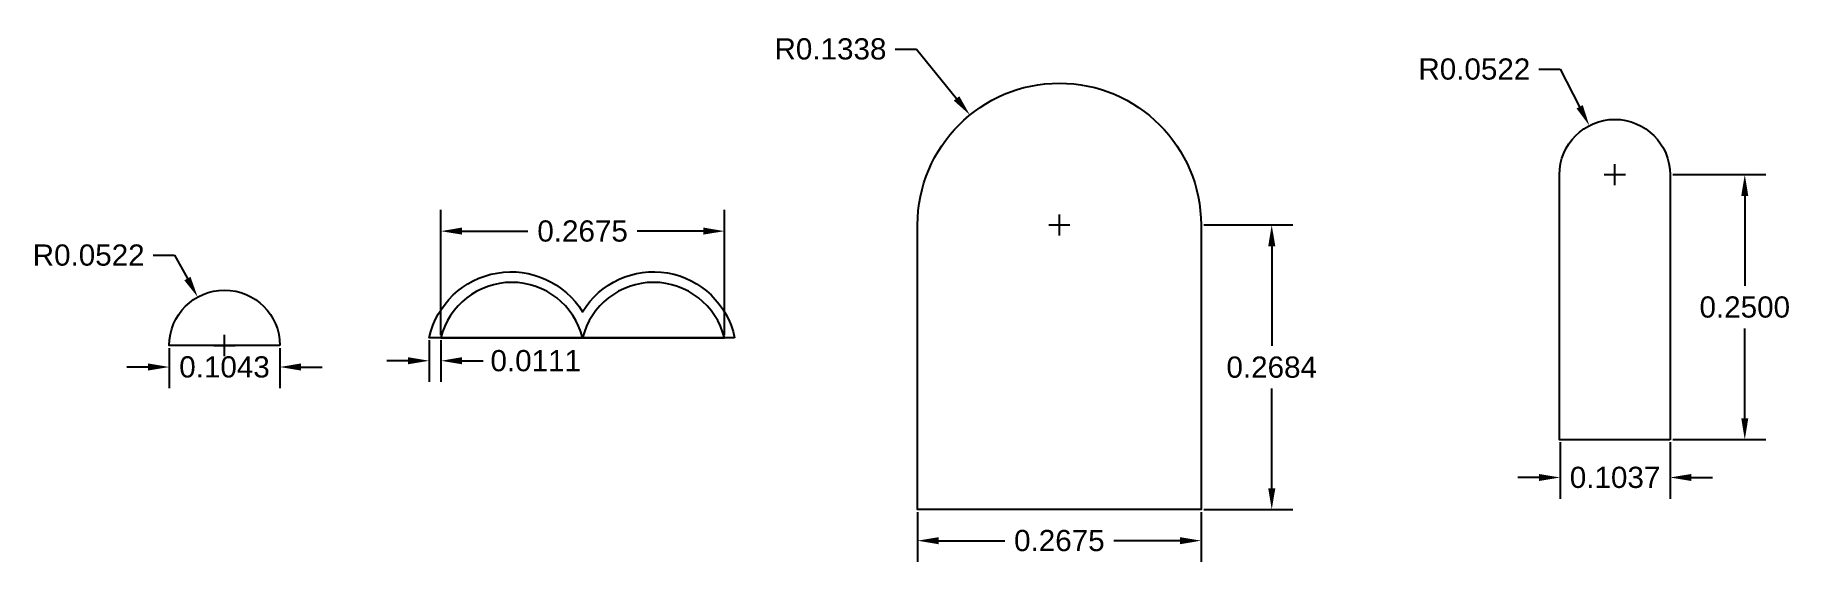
# Model space of a CAD drawing. Header units: metres. Extents: x 15.88 to 17.54, y 8.71 to 9.21.
import ezdxf

# ---------------------------------------------------------------- set-up
doc = ezdxf.new("R2010")
doc.units = ezdxf.units.M
doc.header["$MEASUREMENT"] = 0
doc.layers.add('Clopote', color=40, linetype='Continuous')
doc.layers.add('dim', color=30, linetype='Continuous')
doc.styles.get("Standard").update_dxf_attribs({"font": 'arial.ttf'})
doc.dimstyles.get("Standard").update_dxf_attribs({"dimtxt": 0.02, "dimasz": 0.02, "dimexe": 0.02, "dimexo": 0.0025, "dimgap": 0.01, "dimtad": 0, "dimtih": 1, "dimtoh": 1, "dimdec": 4, "dimzin": 0, "dimdsep": 46, "dimtxsty": 'Standard', "dimcen": 0.01, "dimadec": 0, "dimazin": 0, "dimtfac": 1, "dimtdec": 4, "dimtofl": 0, "dimtmove": 0, "dimatfit": 3, "dimfxl": 1, "dimtolj": 1, "dimtzin": 0, "dimarcsym": 0})

# ---------------------------------------------------------------- blocks, each defined once
blk = doc.blocks.new('*D1')
at = {"layer": 'Defpoints', "color": 0, "transparency": 16777216}
for p in [(16.0081, 8.9171, -0.3579), (16.1124, 8.9171, -0.3579), (16.1124, 8.8967)]:
    blk.add_point(p, dxfattribs=at)
at = {"layer": 'dim', "color": 0, "lineweight": -2, "transparency": 16777216}
for p, q in [((16.0081, 8.9146), (16.0081, 8.8767)), ((16.1124, 8.9146), (16.1124, 8.8767)), ((15.9881, 8.8967), (15.9681, 8.8967)), ((16.1324, 8.8967), (16.1524, 8.8967))]:
    blk.add_line(p, q, dxfattribs=at)
at = {"layer": 'dim', "color": 0, "transparency": 16777216}
for points in [[(15.9881, 8.9001), (15.9881, 8.8934), (16.0081, 8.8967)], [(16.1324, 8.9001), (16.1324, 8.8934), (16.1124, 8.8967)]]:
    blk.add_solid(points, dxfattribs=at)
at = {"layer": 'dim', "color": 0, "transparency": 16777216, "insert": (16.0602, 8.8967), "char_height": 0.02, "attachment_point": 5}
blk.add_mtext('\\A1;0.1043', dxfattribs=at)
blk = doc.blocks.new('*D2')
at = {"layer": 'Defpoints', "color": 0, "transparency": 16777216}
for p in [(16.0349, 8.9627, -0.3579), (16.0602, 8.9171, -0.3579)]:
    blk.add_point(p, dxfattribs=at)
at = {"layer": 'dim', "color": 0, "lineweight": -2, "transparency": 16777216}
for p, q in [((15.9929, 9.0022), (16.0129, 9.0022)), ((16.0129, 9.0022), (16.0252, 8.9802)), ((16.0602, 8.9071), (16.0602, 8.9271)), ((16.0502, 8.9171), (16.0702, 8.9171))]:
    blk.add_line(p, q, dxfattribs=at)
at = {"layer": 'dim', "color": 0, "transparency": 16777216}
blk.add_solid([(16.0281, 8.9818), (16.0223, 8.9785), (16.0349, 8.9627)], dxfattribs=at)
at = {"layer": 'dim', "color": 0, "transparency": 16777216, "insert": (15.932, 9.0022), "char_height": 0.02, "attachment_point": 5}
blk.add_mtext('\\A1;R0.0522', dxfattribs=at)
blk = doc.blocks.new('*D3')
at = {"layer": 'Defpoints', "color": 0, "transparency": 16777216}
for p in [(16.2533, 8.9244, 0.4495), (16.2644, 8.9244, 0.4495), (16.2644, 8.9026)]:
    blk.add_point(p, dxfattribs=at)
at = {"layer": 'dim', "color": 0, "lineweight": -2, "transparency": 16777216}
for p, q in [((16.2533, 8.9219), (16.2533, 8.8826)), ((16.2644, 8.9219), (16.2644, 8.8826)), ((16.2333, 8.9026), (16.2133, 8.9026)), ((16.2844, 8.9026), (16.3044, 8.9026))]:
    blk.add_line(p, q, dxfattribs=at)
at = {"layer": 'dim', "color": 0, "transparency": 16777216}
for points in [[(16.2333, 8.906), (16.2333, 8.8993), (16.2533, 8.9026)], [(16.2844, 8.906), (16.2844, 8.8993), (16.2644, 8.9026)]]:
    blk.add_solid(points, dxfattribs=at)
at = {"layer": 'dim', "color": 0, "transparency": 16777216, "insert": (16.3539, 8.9026), "char_height": 0.02, "attachment_point": 5}
blk.add_mtext('\\A1;0.0111', dxfattribs=at)
blk = doc.blocks.new('*D4')
at = {"layer": 'Defpoints', "color": 0, "transparency": 16777216}
for p in [(16.2644, 9.0249), (16.2644, 8.9244), (16.5319, 8.9244, 0.4495)]:
    blk.add_point(p, dxfattribs=at)
at = {"layer": 'dim', "color": 0, "lineweight": -2, "transparency": 16777216}
for p, q in [((16.2644, 8.9269), (16.2644, 9.0449)), ((16.5319, 8.9269), (16.5319, 9.0449)), ((16.2844, 9.0249), (16.3465, 9.0249)), ((16.5119, 9.0249), (16.4497, 9.0249))]:
    blk.add_line(p, q, dxfattribs=at)
at = {"layer": 'dim', "color": 0, "transparency": 16777216}
for points in [[(16.2844, 9.0283), (16.2844, 9.0216), (16.2644, 9.0249)], [(16.5119, 9.0283), (16.5119, 9.0216), (16.5319, 9.0249)]]:
    blk.add_solid(points, dxfattribs=at)
at = {"layer": 'dim', "color": 0, "transparency": 16777216, "insert": (16.3981, 9.0249), "char_height": 0.02, "attachment_point": 5}
blk.add_mtext('\\A1;0.2675', dxfattribs=at)
blk = doc.blocks.new('*D5')
at = {"layer": 'Defpoints', "color": 0, "transparency": 16777216}
for p in [(16.7142, 8.7623, 0.3617), (16.9817, 8.7623, 0.3617), (16.7142, 8.7329)]:
    blk.add_point(p, dxfattribs=at)
at = {"layer": 'dim', "color": 0, "lineweight": -2, "transparency": 16777216}
for p, q in [((16.7142, 8.7598), (16.7142, 8.7129)), ((16.9817, 8.7598), (16.9817, 8.7129)), ((16.7342, 8.7329), (16.7964, 8.7329)), ((16.9617, 8.7329), (16.8995, 8.7329))]:
    blk.add_line(p, q, dxfattribs=at)
at = {"layer": 'dim', "color": 0, "transparency": 16777216}
for points in [[(16.7342, 8.7362), (16.7342, 8.7295), (16.7142, 8.7329)], [(16.9617, 8.7362), (16.9617, 8.7295), (16.9817, 8.7329)]]:
    blk.add_solid(points, dxfattribs=at)
at = {"layer": 'dim', "color": 0, "transparency": 16777216, "insert": (16.848, 8.7329), "char_height": 0.02, "attachment_point": 5}
blk.add_mtext('\\A1;0.2675', dxfattribs=at)
blk = doc.blocks.new('*D6')
at = {"layer": 'Defpoints', "color": 0, "transparency": 16777216}
for p in [(16.9817, 9.0307, 0.3617), (16.9817, 8.7623, 0.3617), (17.0484, 8.7623)]:
    blk.add_point(p, dxfattribs=at)
at = {"layer": 'dim', "color": 0, "lineweight": -2, "transparency": 16777216}
for p, q in [((16.9842, 9.0307), (17.0684, 9.0307)), ((17.0484, 9.0107), (17.0484, 8.9168)), ((17.0484, 8.7823), (17.0484, 8.8763)), ((16.9842, 8.7623), (17.0684, 8.7623))]:
    blk.add_line(p, q, dxfattribs=at)
at = {"layer": 'dim', "color": 0, "transparency": 16777216}
for points in [[(17.0451, 9.0107), (17.0518, 9.0107), (17.0484, 9.0307)], [(17.0451, 8.7823), (17.0518, 8.7823), (17.0484, 8.7623)]]:
    blk.add_solid(points, dxfattribs=at)
at = {"layer": 'dim', "color": 0, "transparency": 16777216, "insert": (17.0484, 8.8965), "char_height": 0.02, "attachment_point": 5}
blk.add_mtext('\\A1;0.2684', dxfattribs=at)
blk = doc.blocks.new('*D7')
at = {"layer": 'Defpoints', "color": 0, "transparency": 16777216}
for p in [(16.7636, 9.1345, 0.3617), (16.848, 9.0307, 0.3617)]:
    blk.add_point(p, dxfattribs=at)
at = {"layer": 'dim', "color": 0, "lineweight": -2, "transparency": 16777216}
for p, q in [((16.6931, 9.1967), (16.7131, 9.1967)), ((16.7131, 9.1967), (16.751, 9.1501)), ((16.848, 9.0207), (16.848, 9.0407)), ((16.838, 9.0307), (16.858, 9.0307))]:
    blk.add_line(p, q, dxfattribs=at)
at = {"layer": 'dim', "color": 0, "transparency": 16777216}
blk.add_solid([(16.7536, 9.1522), (16.7484, 9.148), (16.7636, 9.1345)], dxfattribs=at)
at = {"layer": 'dim', "color": 0, "transparency": 16777216, "insert": (16.632, 9.1967), "char_height": 0.02, "attachment_point": 5}
blk.add_mtext('\\A1;R0.1338', dxfattribs=at)
blk = doc.blocks.new('*D8')
at = {"layer": 'Defpoints', "color": 0, "transparency": 16777216}
for p in [(17.3481, 9.1245, -0.3579), (17.3721, 9.0782, -0.3579)]:
    blk.add_point(p, dxfattribs=at)
at = {"layer": 'dim', "color": 0, "lineweight": -2, "transparency": 16777216}
for p, q in [((17.3006, 9.1777), (17.3206, 9.1777)), ((17.3206, 9.1777), (17.3389, 9.1422)), ((17.3721, 9.0682), (17.3721, 9.0882)), ((17.3621, 9.0782), (17.3821, 9.0782))]:
    blk.add_line(p, q, dxfattribs=at)
at = {"layer": 'dim', "color": 0, "transparency": 16777216}
blk.add_solid([(17.3419, 9.1438), (17.336, 9.1407), (17.3481, 9.1245)], dxfattribs=at)
at = {"layer": 'dim', "color": 0, "transparency": 16777216, "insert": (17.2396, 9.1777), "char_height": 0.02, "attachment_point": 5}
blk.add_mtext('\\A1;R0.0522', dxfattribs=at)
blk = doc.blocks.new('*D9')
at = {"layer": 'Defpoints', "color": 0, "transparency": 16777216}
for p in [(17.3206, 8.8282, -0.3579), (17.4243, 8.8282, -0.3579), (17.4243, 8.7925)]:
    blk.add_point(p, dxfattribs=at)
at = {"layer": 'dim', "color": 0, "lineweight": -2, "transparency": 16777216}
for p, q in [((17.3206, 8.8257), (17.3206, 8.7725)), ((17.4243, 8.8257), (17.4243, 8.7725)), ((17.3006, 8.7925), (17.2806, 8.7925)), ((17.4443, 8.7925), (17.4643, 8.7925))]:
    blk.add_line(p, q, dxfattribs=at)
at = {"layer": 'dim', "color": 0, "transparency": 16777216}
for points in [[(17.3006, 8.7958), (17.3006, 8.7892), (17.3206, 8.7925)], [(17.4443, 8.7958), (17.4443, 8.7892), (17.4243, 8.7925)]]:
    blk.add_solid(points, dxfattribs=at)
at = {"layer": 'dim', "color": 0, "transparency": 16777216, "insert": (17.3724, 8.7925), "char_height": 0.02, "attachment_point": 5}
blk.add_mtext('\\A1;0.1037', dxfattribs=at)
blk = doc.blocks.new('*D10')
at = {"layer": 'Defpoints', "color": 0, "transparency": 16777216}
for p in [(17.4243, 9.0782, -0.3579), (17.4243, 8.8282, -0.3579), (17.4948, 8.8282)]:
    blk.add_point(p, dxfattribs=at)
at = {"layer": 'dim', "color": 0, "lineweight": -2, "transparency": 16777216}
for p, q in [((17.4268, 9.0782), (17.5148, 9.0782)), ((17.4948, 9.0582), (17.4948, 8.9734)), ((17.4948, 8.8482), (17.4948, 8.933)), ((17.4268, 8.8282), (17.5148, 8.8282))]:
    blk.add_line(p, q, dxfattribs=at)
at = {"layer": 'dim', "color": 0, "transparency": 16777216}
for points in [[(17.4915, 9.0582), (17.4981, 9.0582), (17.4948, 9.0782)], [(17.4915, 8.8482), (17.4981, 8.8482), (17.4948, 8.8282)]]:
    blk.add_solid(points, dxfattribs=at)
at = {"layer": 'dim', "color": 0, "transparency": 16777216, "insert": (17.4948, 8.9532), "char_height": 0.02, "attachment_point": 5}
blk.add_mtext('\\A1;0.2500', dxfattribs=at)

msp = doc.modelspace()

# ---------------------------------------------------------------- linework, layer by layer
at = {"layer": 'Clopote'}
for points, elevation in [([(16.98172, 9.03073), (16.98172, 8.76235), (16.71419, 8.76235), (16.71419, 9.03073, -1)], 0.36166), ([(17.42428, 8.82818), (17.31996, 8.82818), (17.31996, 9.07818, -1), (17.42428, 9.07818)], -0.35788), ([(16.54159, 8.92435), (16.53189, 8.92435), (16.26436, 8.92435), (16.2533, 8.92435, -0.6743424), (16.39812, 8.94878, -0.6819626)], 0.44954), ([(16.53189, 8.92435, 0.780471), (16.39812, 8.92435, 0.780471), (16.26436, 8.92435)], 0.44954), ([(16.11239, 8.91709), (16.00806, 8.91709, -1)], -0.35788)]:
    msp.add_lwpolyline(points, format="xyb", close=True, dxfattribs=dict(at, elevation=elevation))

# ---------------------------------------------------------------- dimensions: what is measured, and where the dimension line sits
at = {"layer": 'dim'}
for center, mpoint, picture, middle in [((16.84796, 9.03073, 0.36166), (16.7636, 9.13454, 0.36166), '*D7', (16.63196, 9.19673)), ((17.37212, 9.07818, -0.35788), (17.34812, 9.12449, -0.35788), '*D8', (17.23957, 9.17765)), ((16.06023, 8.91709, -0.35788), (16.03489, 8.96268, -0.35788), '*D2', (15.93195, 9.00219))]:
    dim = msp.add_radius_dim(center=center, mpoint=mpoint, dimstyle='Standard', dxfattribs=at)
    dim.commit()
    dim.dimension.update_dxf_attribs({"geometry": picture, "text_midpoint": middle, "dimtype": 164})
for base, p1, p2, picture, middle in [((17.49481, 8.82818), (17.42428, 9.07818, -0.35788), (17.42428, 8.82818, -0.35788), '*D10', (17.49481, 8.95318)), ((17.04844, 8.76235), (16.98172, 9.03073, 0.36166), (16.98172, 8.76235, 0.36166), '*D6', (17.04844, 8.89654))]:
    dim = msp.add_linear_dim(base=base, p1=p1, p2=p2, angle=90, dimstyle='Standard', dxfattribs=at)
    dim.commit()
    dim.dimension.update_dxf_attribs({"geometry": picture, "text_midpoint": middle})
for base, p1, p2, picture, middle in [((16.26436, 9.02495), (16.53189, 8.92435, 0.44954), (16.26436, 8.92435), '*D4', (16.39812, 9.02495)), ((16.26436, 8.90264), (16.2533, 8.92435, 0.44954), (16.26436, 8.92435, 0.44954), '*D3', (16.35394, 8.90264)), ((16.11239, 8.89672), (16.00806, 8.91709, -0.35788), (16.11239, 8.91709, -0.35788), '*D1', (16.06023, 8.89672)), ((17.42428, 8.79248), (17.32056, 8.82818, -0.35788), (17.42428, 8.82818, -0.35788), '*D9', (17.37242, 8.79248)), ((16.71419, 8.73286), (16.98172, 8.76235, 0.36166), (16.71419, 8.76235, 0.36166), '*D5', (16.84796, 8.73286))]:
    dim = msp.add_linear_dim(base=base, p1=p1, p2=p2, dimstyle='Standard', dxfattribs=at)
    dim.commit()
    dim.dimension.update_dxf_attribs({"geometry": picture, "text_midpoint": middle})

doc.saveas('drawing.dxf')
